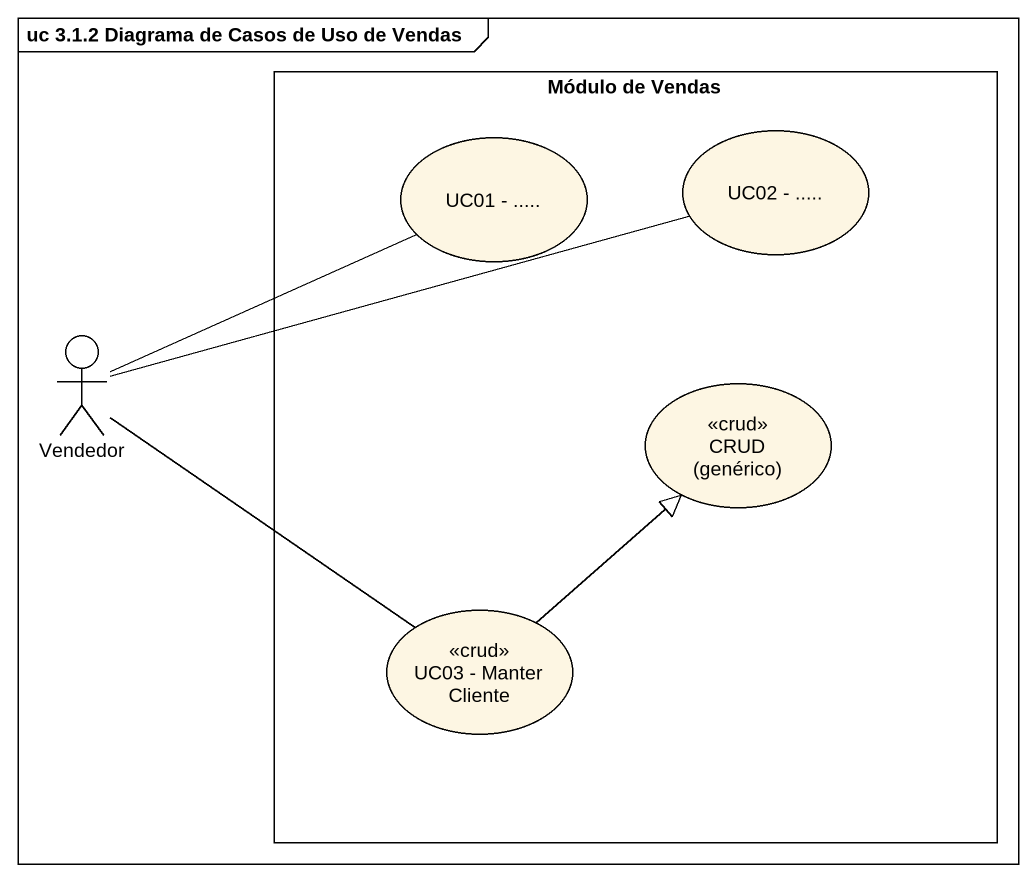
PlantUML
@startuml
mainframe uc 3.1.2 Diagrama de Casos de Uso de Vendas
rectangle "Módulo de Vendas" as Módulo_de_Vendas {
  usecase "UC01 - ....." as UC01
  usecase "UC02 - ....." as UC02
  usecase "CRUD (genérico)" as CRUD_genérico <<crud>>
  usecase "UC03 - Manter Cliente" as UC03_Manter_Cliente <<crud>>
}
actor Vendedor
Vendedor -right- UC01
Vendedor -right- UC02
Vendedor -- UC03_Manter_Cliente
UC03_Manter_Cliente -up-|> CRUD_genérico
@enduml
